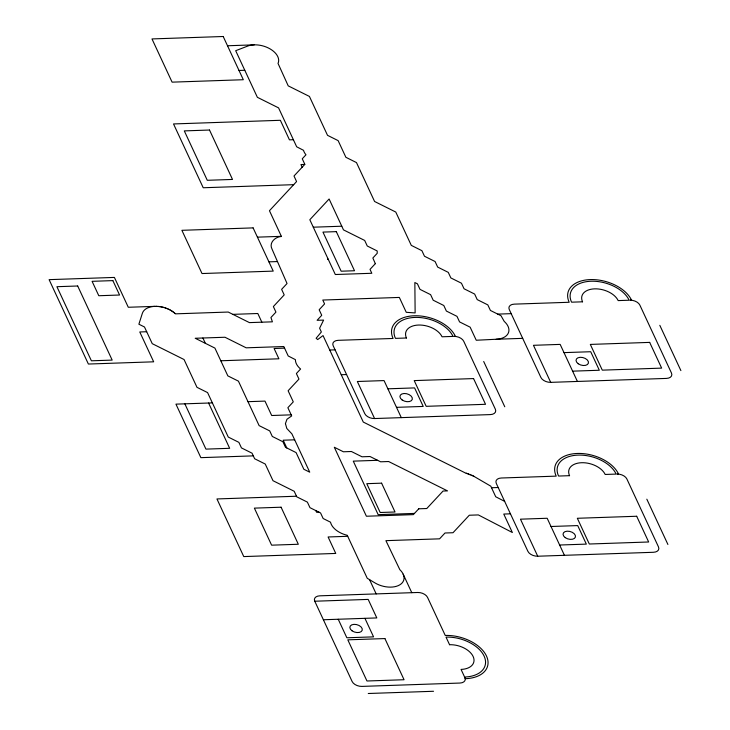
<?xml version="1.0" encoding="UTF-8"?>
<svg xmlns="http://www.w3.org/2000/svg" width="730" height="730" viewBox="0 0 730 730"><rect width="100%" height="100%" fill="white"/><g stroke="black" fill="none" stroke-linecap="round" stroke-linejoin="round"><path stroke-width="1.09" d="M375.439 263.557L370.01 269.388L371.816 273.276L335.316 274.516L328.336 259.524L327.496 259.104L327.925 258.639L309.821 219.73L329.111 198.998L343.483 229.877L364.681 240.444L367.263 246.001L377.191 250.956L377.218 253.31L372.848 258L375.339 263.667M227.514 45.762L254.223 44.849M239.011 70.463L244.787 70.272M293.387 139.722L289.454 139.85L280.356 120.295L173.521 123.945L203.223 187.756L293.688 184.672M304.766 164.423L300.952 164.551L302.184 167.207M313.298 227.194L341.786 226.218M257.425 237.15L281.369 236.338M268.923 261.851L277.51 261.559M232.861 314.356L257.818 313.508L261.86 322.195M497.75 314.11L511.192 313.654M146.703 331.73L139.777 331.968L153.674 361.815L88.385 364.042L49.111 279.645L114.4 277.418L128.288 307.266L155.107 306.354M496.172 339.258L522.689 338.355M284.563 348.137L274.106 348.502L278.897 358.786L220.807 360.775M329.759 350.026L335.079 349.843M563.998 352.626L590.707 351.723L599.33 370.247L572.621 371.159M341.248 374.727L346.577 374.545M550.703 382.356L666.435 378.414A7.984 4.854 15.7 0 0 671.463 373.012L639.845 305.085A7.984 4.854 15.7 0 0 630.036 300.194L631.523 300.139A33.525 20.403 15.7 0 0 590.305 279.59A33.525 20.403 15.7 0 0 569.199 302.266L514.303 304.136A7.984 4.854 15.7 0 0 509.275 309.538L540.894 377.465A7.984 4.854 15.7 0 0 550.703 382.356L533.457 345.308L560.165 344.396L577.412 381.452M387.885 388.816L414.594 387.904L423.217 406.427L396.509 407.34M212.375 402.896L175.948 404.137L200.859 457.655L253.301 455.867M247.981 401.683L264.981 401.099L271.688 415.507L291.188 414.841M374.59 418.546L490.323 414.594A7.984 4.854 15.7 0 0 495.351 409.202L463.732 341.266A7.984 4.854 15.7 0 0 453.923 336.375L455.41 336.329A33.525 20.403 15.7 0 0 414.193 315.78A33.525 20.403 15.7 0 0 393.087 338.455L338.191 340.326A7.984 4.854 15.7 0 0 333.163 345.728L364.772 413.654A7.984 4.854 15.7 0 0 374.59 418.546L357.344 381.498L384.053 380.585L401.299 417.633M294.674 439.816L283.176 440.208L286.78 447.946M377.611 460.311L353.274 461.141L378.176 514.659L414.467 513.418M491.518 487.749L498.207 487.521M296.499 496.227L216.947 498.946L243.765 556.579L335.754 553.44L328.099 536.97L347.708 536.304M319.019 512.186L316.601 512.268L315.816 510.589M510.452 513.829L503.764 514.057L512.351 532.508L478.351 514.924L469.299 515.234L453.02 532.727L445.008 533L439.579 538.831L385.915 540.665L399.848 569.701A19.153 11.662 15.7 0 1 402.659 573.196L403.27 574.4A19.153 11.662 15.7 0 1 396.481 586.281A19.153 11.662 15.7 0 1 374.937 582.896L367.236 578.269L347.234 535.273L345.564 534.844A19.153 11.662 15.7 0 1 330.736 522.99L330.553 522.205L323.153 518.519L320.57 512.962L309.967 507.678L307.385 502.121L296.781 496.829L294.199 491.272L273.002 480.705L265.236 464.034L254.642 458.75L252.06 453.193L241.457 447.91L238.874 442.353L228.271 437.06L207.585 392.603L196.981 387.32L184.051 359.525L152.251 343.675L144.494 327.004L138.882 324.202L142.368 313.289A19.153 11.662 15.7 0 1 153.492 306.454C161.357 305.852 169.634 308.398 175.419 313.845L228.234 312.048L249.432 322.614L272.409 321.83L270.93 317.504L275.94 312.121L273.358 306.563L284.207 294.902L281.625 289.345L287.045 283.514L271.98 248.985C268.722 242.643 275.383 236.721 281.442 236.493L269.452 210.714L296.581 181.56L293.998 176.003L304.848 164.341L302.257 158.784L305.97 154.787L305.295 153.921A19.153 11.662 15.7 0 1 303.516 150.307L296.672 146.785L278.568 107.876L257.371 97.309L235.69 50.708L247.662 46.09A19.153 11.662 15.7 0 1 253.994 44.858L255.755 44.849A19.153 11.662 15.7 0 1 278.03 63.419L288.222 85.866L309.42 96.433L327.524 135.333L338.127 140.625L345.883 157.297L356.477 162.58L374.581 201.48L395.779 212.056L411.291 245.371L421.904 250.682L424.486 256.239L435.089 261.523L437.671 267.08L448.266 272.372L450.857 277.929L461.451 283.213L464.043 288.77L474.637 294.053L477.228 299.61L487.822 304.894L490.414 310.451L501.008 315.734L504.22 321.392A19.153 11.662 15.7 0 1 496.364 339.249L476.243 340.244L470.156 327.186L459.562 321.903L456.98 316.346L446.377 311.053L443.794 305.496L433.191 300.212L430.609 294.655L420.005 289.372L417.423 283.815L414.85 282.537L415.133 312.924L406.263 312.312L399.337 297.429L322.779 300.039L324.585 303.917L319.156 309.748L321.738 315.305L317.094 320.306L323.6 320.087L319.612 328.226L321.364 331.986L316.136 338.255L317.678 339.569L323.034 335.581L363.284 422.068L465.375 472.967L473.779 476.261L490.797 486.18L495.716 496.756L504.658 501.382M551.013 526.494L577.722 525.582L586.336 544.115L559.636 545.018M537.718 556.223L653.45 552.282A7.984 4.854 15.7 0 0 658.469 546.88L626.86 478.953A7.984 4.854 15.7 0 0 617.051 474.053L618.529 474.007A33.525 20.403 15.7 0 0 577.311 453.458A33.525 20.403 15.7 0 0 556.214 476.133L501.318 478.004A7.984 4.854 15.7 0 0 496.291 483.406L527.899 551.332A7.984 4.854 15.7 0 0 537.718 556.223L520.472 519.176L547.181 518.264L564.427 555.311M314.767 601.228A7.984 4.854 15.7 0 1 319.795 595.826L417.724 592.486A7.984 4.854 15.7 0 1 427.534 597.377L445.254 635.456A33.525 20.403 15.7 0 1 486.472 656.005A33.525 20.403 15.7 0 1 465.375 678.69L464.891 677.659A7.984 4.854 15.7 0 1 459.873 683.052L361.943 686.401A7.984 4.854 15.7 0 1 352.125 681.501L314.767 601.228L368.185 599.403L376.808 617.927L323.39 619.752M368.258 693.5L433.547 691.273M155.992 306.354L156.877 306.363M157.789 306.427L158.693 306.49M159.605 306.609L160.527 306.737M161.439 306.91L162.361 307.093M163.274 307.33L164.177 307.567M466.242 473.195L466.972 473.378M165.071 307.85L165.965 308.142M468.058 473.724L468.779 473.952M166.832 308.48L167.699 308.827M469.81 474.354L470.503 474.628M168.539 309.21L169.369 309.602M471.507 475.084L472.173 475.394M170.163 310.031L170.957 310.46M473.131 475.905L473.77 476.252M171.696 310.934L172.435 311.409M173.129 311.911L173.813 312.422M174.443 312.951L175.063 313.489M659.811 325.315L680.889 370.603M646.826 499.183L667.904 544.461M483.698 361.496L504.777 406.783M327.825 258.748L328.144 259.424M403.161 574.163L411.784 592.687M369.544 579.657L376.178 593.901M364.936 618.337L373.559 636.861L346.85 637.774L338.227 619.241M202.894 338.008L205.376 343.337M208.597 403.024L229.667 448.311L205.933 449.114L184.854 403.836M285.43 423.61L286.817 428.483L291.9 433.866L309.739 472.191L303.844 469.262L296.088 452.591L285.494 447.298L282.902 441.741L272.308 436.458L269.717 430.901L259.123 425.617L238.427 381.151L227.833 375.868L214.903 348.082L195.211 338.264L224.977 337.251L246.174 347.818L283.815 346.54L288.213 355.975L295.413 359.653A19.153 11.662 15.7 0 0 299.428 367.975L300.587 369.015L296.38 373.532L298.971 379.089L288.113 390.751L293.287 401.865L287.866 407.696L291.69 415.918L286.963 419.257L285.43 423.61M418.764 508.801L413.335 514.632L366.405 516.238L334.303 447.244L343.392 451.779L351.404 451.505L361.998 456.788L370.01 456.515L380.613 461.798L388.625 461.524L447.508 490.889L443.055 491.034L426.776 508.527L418.764 508.801M223.207 36.5L151.986 38.927L172.097 82.152L243.318 79.725L223.207 36.5M209.519 130.031L184.298 130.898L207.284 180.301L232.505 179.434L209.519 130.031M253.109 227.888L181.889 230.315L202.009 273.54L273.23 271.113L253.109 227.888M336.311 231.638L322.961 232.094L341.156 271.204L354.515 270.748L336.311 231.638M112.867 280.612L92.09 281.324L98.796 295.732L119.574 295.02L112.867 280.612M77.69 285.996L56.913 286.698L91.396 360.802L112.174 360.1L77.69 285.996M582.558 301.809L571.572 302.184A30.97 18.852 15.7 0 1 591.072 281.232A30.97 18.852 15.7 0 1 629.141 300.222L618.164 300.596A19.153 11.662 15.7 0 0 594.612 288.852A19.153 11.662 15.7 0 0 582.558 301.809M406.446 337.999L395.459 338.373A30.97 18.852 15.7 0 1 414.959 317.422A30.97 18.852 15.7 0 1 453.029 336.411L442.051 336.785A19.153 11.662 15.7 0 0 418.5 325.042A19.153 11.662 15.7 0 0 406.446 337.999M649.673 342.388L590.324 344.414L602.296 370.147L661.645 368.121L649.673 342.388M473.56 378.578L414.211 380.604L426.183 406.327L485.532 404.301L473.56 378.578M569.564 475.677L558.587 476.051A30.97 18.852 15.7 0 1 578.078 455.1A30.97 18.852 15.7 0 1 616.156 474.089L605.179 474.464A19.153 11.662 15.7 0 0 581.627 462.72A19.153 11.662 15.7 0 0 569.564 475.677M381.607 483.169L366.77 483.68L380.184 512.496L395.021 511.995L381.607 483.169M281.087 507.213L254.378 508.126L271.615 545.173L298.324 544.261L281.087 507.213M636.688 516.256L577.339 518.282L589.311 544.014L648.66 541.989L636.688 516.256M384.902 638.567L347.809 639.827L366.962 680.999L404.055 679.73L384.902 638.567M449.57 644.718L446.021 637.108A30.97 18.852 15.7 0 1 484.099 656.087A30.97 18.852 15.7 0 1 464.608 677.038L461.059 669.419A19.153 11.662 15.7 0 0 473.122 656.462A19.153 11.662 15.7 0 0 449.57 644.718M402.12 399.949A6.388 3.887 15.7 0 0 412.286 399.365A6.388 3.887 15.7 0 0 404.037 393.497A6.388 3.887 15.7 0 0 402.12 399.949M578.233 363.759A6.388 3.887 15.7 0 0 588.398 363.175A6.388 3.887 15.7 0 0 580.149 357.308A6.388 3.887 15.7 0 0 578.233 363.759M565.239 537.627A6.388 3.887 15.7 0 0 575.404 537.043A6.388 3.887 15.7 0 0 567.164 531.175A6.388 3.887 15.7 0 0 565.239 537.627M352.052 630.811A6.388 3.887 15.7 0 0 362.217 630.227A6.388 3.887 15.7 0 0 353.977 624.351A6.388 3.887 15.7 0 0 352.052 630.811"/></g></svg>
